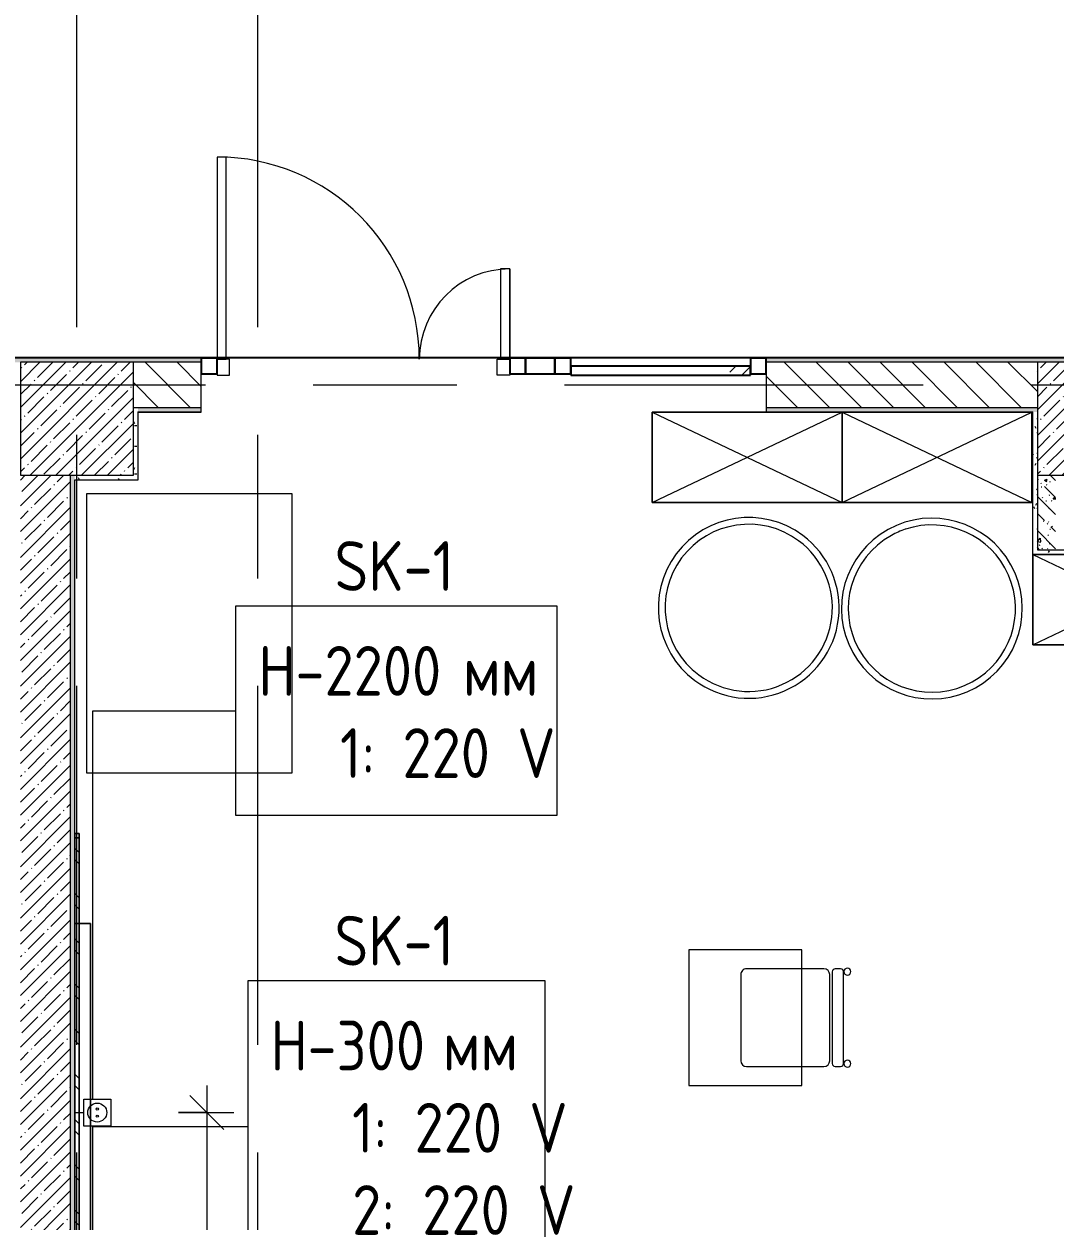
# Model space of a CAD drawing. Header units: millimetres. Extents: x 35881 to 234190, y -8553 to 29063.
# Drawn here: x 47425 to 51988, y 4100 to 9397 of the extents above; entities that cross this region are included whole.
import ezdxf

# ---------------------------------------------------------------- set-up
doc = ezdxf.new("R2010")
doc.units = ezdxf.units.MM
doc.linetypes.add('Осевая', pattern=[3175, 635, -476.25, 1587.5, -476.25])
for name, color, linetype, lineweight in [('A-ANNO-DIMS', 7, 'Continuous', 9), ('A-ANNO-DIMS-100', 7, 'Continuous', 9), ('A-DETL-GENF', 7, 'Continuous', 9), ('A-DOOR', 7, 'Continuous', 9), ('A-GLAZ-CURT', 7, 'Continuous', 9), ('A-GLAZ-CURT-1', 7, 'Continuous', 25), ('A-GLAZ-CWMG', 7, 'Continuous', 9), ('A-GLAZ-CWMG-1', 7, 'Continuous', 25), ('A-WALL', 7, 'Continuous', 9), ('E-ELEC-FIXT-IDEN', 7, 'Continuous', 9), ('I-FURN', 7, 'Continuous', 9), ('I-WALL', 7, 'Continuous', 9), ('S-COLS', 7, 'Continuous', 9), ('Оси-2', 7, 'Осевая', 9), ('Электрические приборы', 7, 'Continuous', 9)]:
    doc.layers.add(name, color=color, linetype=linetype, lineweight=lineweight)
for name, color, linetype, lineweight, true_color in [('A-WALL-1', 7, 'Continuous', 9, 0x3c3c3c), ('A-WALL-FNSH-1', 7, 'Continuous', 9, 0x3c3c3c), ('I-FURN-1', 7, 'Continuous', 9, 0xf0f0f0), ('Оси розеток', 7, 'Continuous', 9, 0xff1e23)]:
    doc.layers.add(name, color=color, linetype=linetype, lineweight=lineweight, true_color=true_color)
doc.styles.add('GOST Common', font='GOST_Common.ttf', dxfattribs={"width": 0.9, "height": 220})
doc.styles.add('ISOCPEUR', font='isocpeur.ttf', dxfattribs={"width": 0.9, "height": 250})
doc.dimstyles.new('ISO-2_5_0_9К_БОЛЬШОЙ', dxfattribs={"dimscale": 304.8, "dimtxt": 248.995294, "dimasz": 0.492126, "dimexe": 0.393701, "dimexo": 0.984252, "dimgap": 0, "dimtad": 1, "dimdec": 0, "dimrnd": 10, "dimzin": 0, "dimdsep": 46, "dimtxsty": 'ISOCPEUR', "dimblk1": 'OBLIQUE', "dimblk2": 'OBLIQUE', "dimsah": 1, "dimcen": 0.09, "dimdle": 0.393701, "dimazin": 0, "dimtfac": 1, "dimtdec": 4, "dimtix": 1, "dimtmove": 0, "dimatfit": 3, "dimfxl": 1, "dimtvp": 1, "dimtolj": 1, "dimtzin": 0, "dimarcsym": 2})
pattern_1 = [(0, (0, 0), (121.92, 30.48), [10.058, -81.382, 10.058, -81.382, -487.68]), (0, (0, 0), (121.92, 30.48), [-182.88, 10.058, -172.822, 10.058, -81.382, -213.36]), (0, (0, 0), (121.92, 30.48), [-457.2, 10.058, -50.902, 10.058, -142.342]), (120, (45.72, 15.24), (-87.356454, 90.345817), [10.058, -81.382, 10.058, -81.382, -487.68]), (120, (45.72, 15.24), (-87.356454, 90.345817), [-182.88, 10.058, -172.822, 10.058, -81.382, -213.36]), (120, (45.72, 15.24), (-87.356454, 90.345817), [-457.2, 10.058, -50.902, 10.058, -142.342]), (240, (60.96, 76.2), (-34.563546, -120.825817), [10.058, -81.382, 10.058, -81.382, -487.68]), (240, (60.96, 76.2), (-34.563546, -120.825817), [-182.88, 10.058, -172.822, 10.058, -81.382, -213.36]), (240, (60.96, 76.2), (-34.563546, -120.825817), [-457.2, 10.058, -50.902, 10.058, -142.342])]

# ---------------------------------------------------------------- blocks, each defined once
blk = doc.blocks.new('BSC_Колонна _Прямоугольная - 500х500-V2-План размещения напольных электротехнических лючков и розеток 1 этажа в осях 12-23')
at = {"layer": 'S-COLS'}
h = blk.add_hatch(dxfattribs=at)
h.set_pattern_fill('FP_4', color=256, style=0, pattern_type=2)
h.set_pattern_definition([(45, (-47660, -7650), (-57.02463, 57.02463), []), (45, (-47602.975, -7650), (-57.02463, 57.02463), [100.806, -20.161, 3.353, -16.808])])
h.paths.add_polyline_path([(-250, -250), (250, -250), (250, 250), (-250, 250), (-250, -122.8)])
for p, q in [((250, 250), (-250, 250)), ((-250, 250), (-250, -250)), ((250, -250), (250, 250)), ((-250, -250), (250, -250))]:
    blk.add_line(p, q, dxfattribs=at)
blk = doc.blocks.new('BSC_Колонна _Прямоугольная - 500х500-V3-План размещения напольных электротехнических лючков и розеток 1 этажа в осях 12-23')
at = {"layer": 'S-COLS'}
h = blk.add_hatch(dxfattribs=at)
h.set_pattern_fill('FP_5', color=256, style=0, pattern_type=2)
h.set_pattern_definition([(45, (-52160, -7650), (-57.02463, 57.02463), []), (45, (-52102.975, -7650), (-57.02463, 57.02463), [100.806, -20.161, 3.353, -16.808])])
h.paths.add_polyline_path([(-250, -250), (250, -250), (250, 250), (-250, 250), (-250, -122.8)])
for p, q in [((250, 250), (-250, 250)), ((-250, 250), (-250, -250)), ((250, -250), (250, 250)), ((-250, -250), (250, -250))]:
    blk.add_line(p, q, dxfattribs=at)
blk = doc.blocks.new('Блок Розеток и Выключателей - Блок Розеток и Выключателей_SK1-V63-План размещения напольных электротехнических лючков и розеток 1 этажа в осях 12-23')
at = {"layer": 'A-DETL-GENF'}
for p, q in [((-60, -40), (60, -40)), ((-60, -160), (-60, -40)), ((60, -40), (60, -160)), ((60, -160), (-60, -160))]:
    blk.add_line(p, q, dxfattribs=at)
for centre, radius in [((0, -100), 42), ((-15.6, -100), 4.8), ((15.6, -100), 4.8)]:
    blk.add_circle(centre, radius, dxfattribs=at)
at = {"layer": 'Оси розеток'}
blk.add_line((0, 0), (0, -40), dxfattribs=at)
blk = doc.blocks.new('Стол базовый прямоугольный - 1_7а-25476368-План размещения напольных электротехнических лючков и розеток 1 этажа в осях 12-23')
at = {"layer": 'I-FURN-1'}
for p, q in [((250, 300), (-250, 300)), ((-250, 300), (-250, -300)), ((250, -300), (250, 300)), ((-250, -300), (250, -300))]:
    blk.add_line(p, q, dxfattribs=at)
blk = doc.blocks.new('ПУФ - 1_53-V119-План размещения напольных электротехнических лючков и розеток 1 этажа в осях 12-23')
at = {"layer": 'I-FURN-1'}
for radius, start, end in [(400, 360, 180), (400, 0, 180), (370, 360, 180), (370, 0, 180), (400, 180, 360), (370, 180, 360), (370, 180, 360), (400, 180, 360)]:
    blk.add_arc((0, 0), radius, start, end, dxfattribs=at)
blk = doc.blocks.new('ПУФ - 1_53-25461890-План размещения напольных электротехнических лючков и розеток 1 этажа в осях 12-23')
at = {"layer": 'I-FURN-1'}
for radius, start, end in [(400, 0, 180), (400, 0, 180), (370, 0, 180), (370, 0, 180), (400, 180, 360), (400, 180, 0), (370, 180, 349.4118), (370, 180, 349.4118), (370, 349.5929, 0), (370, 349.5929, 360)]:
    blk.add_arc((0, 0), radius, start, end, dxfattribs=at)
blk = doc.blocks.new('Стол базовый прямоугольный - 1_290-V149-План размещения напольных электротехнических лючков и розеток 1 этажа в осях 12-23')
at = {"layer": 'I-FURN-1'}
for p, q in [((617.5, 455), (-617.5, 455)), ((-617.5, 455), (-617.5, -455)), ((617.5, -455), (617.5, 455)), ((-617.5, -455), (617.5, -455))]:
    blk.add_line(p, q, dxfattribs=at)
blk = doc.blocks.new('Шкаф параметрический - 1_34-25540996-План размещения напольных электротехнических лючков и розеток 1 этажа в осях 12-23')
at = {"layer": 'I-FURN-1'}
for p, q in [((0, 0), (840, 400)), ((0, 400), (840, 0)), ((840, 400), (0, 400)), ((0, 400), (0, 0)), ((0, 0), (0, 400)), ((0, 400), (840, 400)), ((840, 0), (840, 400)), ((840, 400), (840, 0)), ((0, 0), (840, 0)), ((840, 0), (0, 0))]:
    blk.add_line(p, q, dxfattribs=at)
blk = doc.blocks.new('Стул Breuer - 1_9а-V151-План размещения напольных электротехнических лючков и розеток 1 этажа в осях 12-23')
at = {"layer": 'I-FURN-1'}
for p, q in [((-215.9, 215.9), (-215.9, -29)), ((190.5, 241.3), (-190.5, 241.3)), ((215.9, -29), (215.9, 215.9)), ((-215.9, -29), (-215.9, -127)), ((215.9, -127), (215.9, -29)), ((-190.5, -152.4), (190.5, -152.4)), ((-215.9, -176.2), (-215.9, -200.8)), ((203.2, -163.5), (-203.2, -163.5)), ((215.9, -200.8), (215.9, -176.2)), ((-203.2, -213.5), (203.2, -213.5))]:
    blk.add_line(p, q, dxfattribs=at)
for centre, radius, start, end in [((-190.5, 215.9), 25.4, 90, 180), ((190.5, 215.9), 25.4, 0, 90), ((-190.5, -127), 25.4, 180, 270), ((190.5, -127), 25.4, 270, 360), ((-203.2, -176.2), 12.7, 90, 180), ((-203.2, -200.8), 12.7, 180, 270), ((203.2, -176.2), 12.7, 360, 90), ((203.2, -200.8), 12.7, 270, 360), ((-203.5, -230.6), 15.1, 360, 180), ((-203.5, -230.6), 15.1, 180, 360), ((203.7, -230.6), 15.1, 360, 180), ((203.7, -230.6), 15.1, 180, 360)]:
    blk.add_arc(centre, radius, start, end, dxfattribs=at)
blk = doc.blocks.new('Зеркало обычное - Доска-32858920-План размещения напольных электротехнических лючков и розеток 1 этажа в осях 12-23')
at = {"layer": 'I-FURN'}
h = blk.add_hatch(dxfattribs=at)
h.set_pattern_fill('FP_59', color=256, style=0, pattern_type=2)
h.set_pattern_definition([(45, (50, 50), (-199.9995, 0), [141.421, -141.421]), (45, (100, 50), (-199.9995, 0), [70.711, -212.132]), (45, (50, 100), (-199.9995, 0), [70.711, -212.132])])
h.paths.add_polyline_path([(-2005, 40), (2005, 40), (2005, 60), (-2005, 60)])
at = {"layer": 'I-FURN-1'}
for p, q in [((2025, 60), (-2025, 60)), ((-2025, 60), (-2025, 40)), ((-2025, 40), (-2025, 60)), ((-2025, 60), (-2005, 60)), ((2005, 60), (-2005, 60)), ((-2005, 60), (-2005, 40)), ((-2005, 40), (-2005, 60)), ((-2005, 60), (2005, 60)), ((-2005, 60), (2005, 60)), ((2005, 60), (-2005, 60)), ((-2005, 60), (2005, 60)), ((-2005, 40), (-2005, 60)), ((-2005, 40), (-2005, 60)), ((2005, 40), (2005, 60)), ((2005, 60), (2005, 40)), ((2005, 60), (2025, 60)), ((2005, 60), (2005, 40)), ((2005, 40), (2005, 60)), ((2025, 40), (2025, 60)), ((2025, 60), (2025, 40)), ((-2025, 40), (2025, 40)), ((-2005, 40), (-2025, 40)), ((-2005, 40), (2005, 40)), ((2005, 40), (-2005, 40)), ((2005, 40), (-2005, 40)), ((-2005, 40), (2005, 40)), ((2005, 40), (-2005, 40)), ((2025, 40), (2005, 40))]:
    blk.add_line(p, q, dxfattribs=at)
blk = doc.blocks.new('Прямоугольный импост - 50 x 70 мм-31700031-План размещения напольных электротехнических лючков и розеток 1 этажа в осях 12-23')
at = {"layer": 'A-GLAZ-CWMG-1'}
for p, q in [((-70, 35), (0, 35)), ((-70, -35), (-70, 35)), ((0, 35), (0, -35)), ((0, -35), (-70, -35))]:
    blk.add_line(p, q, dxfattribs=at)
blk = doc.blocks.new('Дверь_Витражная_остекление_ - ДВН_ДАО_Главный вход_1200 в свету-31742133-План размещения напольных электротехнических лючков и розеток 1 этажа в осях 12-23')
at = {"layer": 'A-DETL-GENF'}
for p, q in [((-607.5, 925), (-647.5, 925)), ((-647.5, 925), (-647.5, 35)), ((-607.5, 30), (-607.5, 925)), ((647.5, 430), (607.5, 430)), ((607.5, 430), (607.5, 30)), ((647.5, 35), (647.5, 430)), ((-647.5, 30), (-607.5, 30)), ((-592.5, 30), (-647.5, 30)), ((-592.5, -40), (-592.5, 30)), ((592.5, -40), (592.5, 30)), ((592.5, 30), (647.5, 30)), ((607.5, 30), (647.5, 30)), ((-647.5, -35), (-647.5, -40)), ((-647.5, -40), (-592.5, -40)), ((647.5, -40), (592.5, -40)), ((647.5, -35), (647.5, -40))]:
    blk.add_line(p, q, dxfattribs=at)
at = {"layer": 'A-DOOR'}
for p, q in [((-647.5, 925), (-647.5, 35)), ((647.5, 430), (647.5, 35))]:
    blk.add_line(p, q, dxfattribs=at)
for centre, radius, start, end in [((-647.5, 30), 895, 360, 90), ((647.5, 30), 400, 90, 180)]:
    blk.add_arc(centre, radius, start, end, dxfattribs=at)
blk = doc.blocks.new('Системная панель - Стемалит - 40мм-31720939-План размещения напольных электротехнических лючков и розеток 1 этажа в осях 12-23')
at = {"layer": 'A-GLAZ-CURT-1'}
for p, q in [((65, 35), (-65, 35)), ((-65, 35), (-65, -35)), ((65, -35), (65, 35)), ((-65, -35), (65, -35))]:
    blk.add_line(p, q, dxfattribs=at)
blk = doc.blocks.new('Прямоугольный импост - 50 x 70 мм-31687886-План размещения напольных электротехнических лючков и розеток 1 этажа в осях 12-23')
at = {"layer": 'A-GLAZ-CWMG-1'}
for p, q in [((-35, 35), (35, 35)), ((-35, -35), (-35, 35)), ((35, 35), (35, -35)), ((35, -35), (-35, -35))]:
    blk.add_line(p, q, dxfattribs=at)
blk = doc.blocks.new('Прямоугольный импост - 50 x 70 мм-31701779-План размещения напольных электротехнических лючков и розеток 1 этажа в осях 12-23')
at = {"layer": 'A-GLAZ-CWMG-1'}
for p, q in [((0, 35), (-70, 35)), ((-70, 35), (-70, -35)), ((0, -35), (0, 35)), ((-70, -35), (0, -35))]:
    blk.add_line(p, q, dxfattribs=at)
blk = doc.blocks.new('Системная панель - Стекло - 40мм-V240-План размещения напольных электротехнических лючков и розеток 1 этажа в осях 12-23')
at = {"layer": 'A-GLAZ-CURT'}
h = blk.add_hatch(dxfattribs=at)
h.set_pattern_fill('FP_62', color=256, style=0, pattern_type=2)
h.set_pattern_definition([(45, (-50342.5, -7783), (-282.8427, 282.8427), [200, -600]), (45, (-50542.5, -7883), (-282.8427, 282.8427), [600, -200]), (45, (-50142.5, -7983), (-282.8427, 282.8427), [200, -600])])
h.paths.add_polyline_path([(397.5, -40), (397.5, 0), (-397.5, 0), (-397.5, -40), (-342.4, -40)])
at = {"layer": 'A-GLAZ-CURT-1'}
for p, q in [((397.5, 0), (-397.5, 0)), ((-397.5, 0), (-397.5, -40)), ((397.5, -40), (397.5, 0)), ((-397.5, -40), (397.5, -40))]:
    blk.add_line(p, q, dxfattribs=at)
blk = doc.blocks.new('Прямоугольный импост - 50 x 70 мм-31702100-План размещения напольных электротехнических лючков и розеток 1 этажа в осях 12-23')
at = {"layer": 'A-GLAZ-CWMG-1'}
for p, q in [((-35, 35), (35, 35)), ((-35, -35), (-35, 35)), ((35, 35), (35, -35)), ((35, -35), (-35, -35))]:
    blk.add_line(p, q, dxfattribs=at)
blk = doc.blocks.new('Прямоугольный импост - 50 x 70 мм-31720914-План размещения напольных электротехнических лючков и розеток 1 этажа в осях 12-23')
at = {"layer": 'A-GLAZ-CWMG'}
blk.add_line((41770, 7918), (40975, 7918), dxfattribs=at)
blk = doc.blocks.new('DIMBLOCK36-План размещения напольных электротехнических лючков и розеток 1 этажа в осях 12-23')
at = {"layer": 'A-ANNO-DIMS-100'}
for p, q in [((48234.4, 4700), (48234.4, 1220)), ((48110, 4580), (48354.4, 4580)), ((48234.4, 4580), (48110, 4580)), ((48110, 1220), (48354.4, 1220)), ((48234.4, 1220), (48110, 1220))]:
    blk.add_line(p, q, dxfattribs=at)
at = {"layer": 'A-ANNO-DIMS-100', "lineweight": 20}
for p, q in [((48234.4, 4580), (48159.4, 4655)), ((48234.4, 4580), (48309.4, 4505)), ((48234.4, 1220), (48159.4, 1295)), ((48234.4, 1220), (48309.4, 1145))]:
    blk.add_line(p, q, dxfattribs=at)
at = {"layer": 'A-ANNO-DIMS-100', "color": 0, "insert": (47907.8, 2584), "char_height": 250, "width": 758.478, "attachment_point": 1, "rotation": 90, "line_spacing_factor": 1.149209, "style": 'ISOCPEUR'}
blk.add_mtext('3360', dxfattribs=at)
blk = doc.blocks.new('_Oblique')
at = {"color": 0, "linetype": 'ByBlock', "lineweight": -2}
blk.add_line((-0.5, -0.5), (0.5, 0.5), dxfattribs=at)

msp = doc.modelspace()

# ---------------------------------------------------------------- hatches: boundary and pattern name
at = {"layer": 'I-WALL'}
h = msp.add_hatch(dxfattribs=at)
h.set_pattern_fill('FP_58', color=256, style=0, pattern_type=2)
h.set_pattern_definition(pattern_1)
h.paths.add_polyline_path([(75358.8, 7900), (75460, 7900), (75459, 7920), (73730, 7920), (73730, 7900), (74631.4, 7900)])
h.paths.add_polyline_path([(72280, 7900), (72280, 7920), (71660, 7920), (71660, 7900), (71721.8, 7900)])
h.paths.add_polyline_path([(70710, 7900), (70710, 7920), (69360, 7920), (69360, 7900), (70630.7, 7900)])
h.paths.add_polyline_path([(68260, 7900), (68260, 7920), (66860, 7920), (66860, 7900), (67357.5, 7900)])
h.paths.add_polyline_path([(65910, 7900), (65910, 7920), (60610, 7920), (60610, 7900), (65902.7, 7900)])
h.paths.add_polyline_path([(58110, 7900), (58110, 7920), (50710, 7920), (50710, 7900), (56910, 7900)])
h.paths.add_polyline_path([(48210, 7900), (48210, 7920), (41840, 7920), (41840, 7900), (47910, 7900)])
h.paths.add_polyline_path([(39340, 7900), (39340, 7920), (38760, 7920), (38760, 7900), (39040, 7900)])
h = msp.add_hatch(dxfattribs=at)
h.set_pattern_fill('FP_20', color=256, style=0, pattern_type=2)
h.set_pattern_definition([(135, (0, 0), (-70.71068, -70.71068), [])])
h.paths.add_polyline_path([(51910, 7700), (51910, 7900), (50710, 7900), (50710, 7700)])
h.paths.add_polyline_path([(47910, 7700), (48210, 7700), (48210, 7900), (47910, 7900)])
h = msp.add_hatch(dxfattribs=at)
h.set_pattern_fill('FP_58', color=256, style=0, pattern_type=2)
h.set_pattern_definition(pattern_1)
h.paths.add_polyline_path([(47930, 7400), (47930, 7700), (47910, 7700), (47910, 7400)])
h = msp.add_hatch(dxfattribs=at)
h.set_pattern_fill('FP_58', color=256, style=0, pattern_type=2)
h.set_pattern_definition(pattern_1)
h.paths.add_polyline_path([(51890, 7680), (51910, 7680), (51910, 7700), (50710, 7700), (50710, 7680)])
h.paths.add_polyline_path([(48210, 7680), (48210, 7700), (47930, 7700), (47930, 7680), (47943, 7680)])
h = msp.add_hatch(dxfattribs=at)
h.set_pattern_fill('FP_58', color=256, style=0, pattern_type=2)
h.set_pattern_definition(pattern_1)
h.paths.add_polyline_path([(51910, 7050), (51910, 7680), (51890, 7679), (51890, 7050)])
h = msp.add_hatch(dxfattribs=at)
h.set_pattern_fill('FP_1', color=256, style=0, pattern_type=2)
h.set_pattern_definition([(45, (0, 0), (-57.02463, 57.02463), []), (45, (57.025, 0), (-57.02463, 57.02463), [100.806, -20.161, 3.353, -16.808])])
h.paths.add_polyline_path([(47630, 400), (47630, 7400), (47410, 7400), (47410, 400)])
h = msp.add_hatch(dxfattribs=at)
h.set_pattern_fill('FP_58', color=256, style=0, pattern_type=2)
h.set_pattern_definition(pattern_1)
h.paths.add_polyline_path([(47630, 800), (47650, 800), (47650, 7400), (47630, 7400), (47630, 825)])
h = msp.add_hatch(dxfattribs=at)
h.set_pattern_fill('FP_58', color=256, style=0, pattern_type=2)
h.set_pattern_definition(pattern_1)
h.paths.add_polyline_path([(47910, 7380), (47930, 7380), (47930, 7400), (47650, 7400), (47650, 7380), (47663, 7380)])
h = msp.add_hatch(dxfattribs=at)
h.set_pattern_fill('FP_22', color=256, style=0, pattern_type=2)
h.set_pattern_definition([(135, (0, 0), (-75.43415, -75.43415), [106.68, -17.78, 3.556, -17.78]), (135, (0, 75.39), (-75.43415, -75.43415), []), (50, (0, 0), (127.52922, -11.15758), [13.335, -146.685]), (355, (0, 0), (-24.66966, 133.74002), [10.668, -117.348]), (100.451, (10.63, -0.93), (102.85973, 122.58178), [11.333, -124.663]), (46.184, (0, 35.56), (189.75516, -29.43036), [20.002, -220.027]), (96.636, (15.81, 33.1), (166.1822, 173.1996), [17, -186.995]), (351.184, (0, 35.56), (166.1839, 173.1976), [16.002, -176.022]), (21, (17.78, 26.67), (106.13027, -71.58603), [13.335, -146.685]), (326, (17.78, 26.67), (43.26188, 128.93175), [10.668, -117.348]), (71.451, (26.62, 20.7), (149.39198, 57.34505), [11.333, -124.663]), (37.5, (0, 0), (2.16223, 59.188357), [3.353, -112.573, 3.353, -115.773, -117.792]), (37.5, (0, 0), (2.16223, 59.188357), [-235.052, 3.353, -114.44]), (7.5, (0, 0), (46.77386, 70.12615), [3.353, -64.567, 3.353, -109.906, -44.894]), (7.5, (0, 0), (46.77386, 70.12615), [-181.178, 3.353, -41.542]), (327.5, (-39.65, 0), (94.91367, -4.010093), [3.353, -41.097, 3.353, -135.331, -184.023]), (327.5, (-39.65, 0), (94.91367, -4.010093), [-183.134, 3.353, -180.67]), (317.5, (-57.43, 0), (103.69057, 17.79882), [3.353, -54.432, 3.353, -88.748, -130.683]), (317.5, (-57.43, 0), (103.69057, 17.79882), [-149.885, 3.353, -127.33])])
h.paths.add_polyline_path([(51990, 7070), (51990, 7400), (51910, 7400), (51910, 7070)])
h = msp.add_hatch(dxfattribs=at)
h.set_pattern_fill('FP_58', color=256, style=0, pattern_type=2)
h.set_pattern_definition(pattern_1)
h.paths.add_polyline_path([(53710, 7050), (53710, 7070), (51910, 7070), (51910, 7050), (53537.1, 7050)])

# ---------------------------------------------------------------- linework, layer by layer
at = {"layer": 'A-WALL'}
for p, q in [((47930, 7680), (48210, 7680)), ((47930, 7680), (47930, 7380)), ((47931, 7679), (47930, 7679)), ((51890, 7679), (51889, 7679)), ((51890, 7050), (51890, 7680)), ((47650, 7380), (47930, 7380)), ((47650, 7380), (47650, 7379)), ((47650, 820), (47650, 7379))]:
    msp.add_line(p, q, dxfattribs=at)
at = {"layer": 'A-WALL-1'}
for p, q in [((48210, 7900), (47910, 7900)), ((48210, 7680), (48210, 7920)), ((50710, 7920), (50710, 7680)), ((51910, 7900), (50710, 7900)), ((47910, 7700), (48210, 7700)), ((50710, 7700), (51910, 7700)), ((50710, 7680), (51890, 7680)), ((47630, 7400), (47630, 400)), ((51910, 7400), (51910, 7070)), ((51890, 7050), (53710, 7050)), ((51910, 7070), (53690, 7070))]:
    msp.add_line(p, q, dxfattribs=at)
at = {"layer": 'A-WALL-FNSH-1'}
for p, q in [((65910, 7921), (38761, 7921)), ((39340, 7920), (65910, 7920)), ((47931, 7679), (48210, 7679)), ((47931, 7379), (47931, 7679)), ((48210, 7679), (48210, 7680)), ((50710, 7680), (50710, 7679)), ((50710, 7679), (51889, 7679)), ((51889, 7679), (51889, 7049)), ((47651, 7379), (47931, 7379)), ((47651, 821), (47651, 7379)), ((51889, 7049), (53718, 7049))]:
    msp.add_line(p, q, dxfattribs=at)
at = {"layer": 'E-ELEC-FIXT-IDEN'}
for p, q in [((47730, 6358), (48363.4, 6358)), ((47730, 4640), (47730, 6358)), ((47730, 4518.2), (48417, 4518.7)), ((47730, 1580), (47730, 4518.2))]:
    msp.add_line(p, q, dxfattribs=at)
at = {"layer": 'E-ELEC-FIXT-IDEN', "flags": 128}
for points in [[(48363.4, 6822), (49783.8, 6822), (49783.8, 5894), (48363.4, 5894)], [(48417, 5164.2), (49730.3, 5164.2), (49730.3, 3873.2), (48417, 3873.2)]]:
    msp.add_lwpolyline(points, close=True, dxfattribs=at)
at = {"layer": 'I-FURN-1'}
for p, q in [((47670, 5417), (47650.2, 5417)), ((47650.2, 5417), (47650.2, 1785)), ((47650.2, 1785), (47650.2, 5417)), ((47650.2, 5417), (47670, 5417)), ((47720.2, 5417), (47670, 5417)), ((47670, 5417), (47720.2, 5417)), ((47720.2, 1367), (47720.2, 5417)), ((47720.2, 5417), (47720.2, 1367))]:
    msp.add_line(p, q, dxfattribs=at)
at = {"layer": 'Оси-2'}
for p, q in [((47660, 593.7), (47660, 24898.1)), ((48460, 593.7), (48460, 24898.1)), ((39180.8, 7800), (82200, 7800))]:
    msp.add_line(p, q, dxfattribs=at)

# ---------------------------------------------------------------- block references
at = {"layer": 'A-DOOR'}
msp.add_blockref('Дверь_Витражная_остекление_ - ДВН_ДАО_Главный вход_1200 в свету-31742133-План размещения напольных электротехнических лючков и розеток 1 этажа в осях 12-23', (48927.5, 7883), dxfattribs=at)
at = {"layer": 'A-GLAZ-CURT'}
for name, p in [('Системная панель - Стемалит - 40мм-31720939-План размещения напольных электротехнических лючков и розеток 1 этажа в осях 12-23', (49710, 7883)), ('Системная панель - Стекло - 40мм-V240-План размещения напольных электротехнических лючков и розеток 1 этажа в осях 12-23', (50242.5, 7883))]:
    msp.add_blockref(name, p, dxfattribs=at)
at = {"layer": 'A-GLAZ-CWMG', "rotation": 180}
msp.add_blockref('Прямоугольный импост - 50 x 70 мм-31701779-План размещения напольных электротехнических лючков и розеток 1 этажа в осях 12-23', (48210, 7883), dxfattribs=at)
at = {"layer": 'A-GLAZ-CWMG', "extrusion": (0, 0, -1), "rotation": 180}
for name, p in [('Прямоугольный импост - 50 x 70 мм-31687886-План размещения напольных электротехнических лючков и розеток 1 этажа в осях 12-23', (-49610, 7883)), ('Прямоугольный импост - 50 x 70 мм-31702100-План размещения напольных электротехнических лючков и розеток 1 этажа в осях 12-23', (-49810, 7883)), ('Прямоугольный импост - 50 x 70 мм-31700031-План размещения напольных электротехнических лючков и розеток 1 этажа в осях 12-23', (-50710, 7883))]:
    msp.add_blockref(name, p, dxfattribs=at)
at = {"layer": 'A-GLAZ-CWMG'}
msp.add_blockref('Прямоугольный импост - 50 x 70 мм-31720914-План размещения напольных электротехнических лючков и розеток 1 этажа в осях 12-23', (8870, 0), dxfattribs=at)
at = {"layer": 'I-FURN-1'}
for name, p in [('Шкаф параметрический - 1_34-25540996-План размещения напольных электротехнических лючков и розеток 1 этажа в осях 12-23', (50206.1, 7278.7)), ('Шкаф параметрический - 1_34-25540996-План размещения напольных электротехнических лючков и розеток 1 этажа в осях 12-23', (51046.1, 7278.7)), ('Шкаф параметрический - 1_34-25540996-План размещения напольных электротехнических лючков и розеток 1 этажа в осях 12-23', (51890, 6649.3)), ('Стол базовый прямоугольный - 1_7а-25476368-План размещения напольных электротехнических лючков и розеток 1 этажа в осях 12-23', (50617.8, 5000))]:
    msp.add_blockref(name, p, dxfattribs=at)
for name, p, rotation in [('ПУФ - 1_53-V119-План размещения напольных электротехнических лючков и розеток 1 этажа в осях 12-23', (50632.8, 6813.1), 233.3350386201596), ('Стол базовый прямоугольный - 1_290-V149-План размещения напольных электротехнических лючков и розеток 1 этажа в осях 12-23', (48157.7, 6700.9), 90.00000000000006), ('ПУФ - 1_53-25461890-План размещения напольных электротехнических лючков и розеток 1 этажа в осях 12-23', (51443.1, 6810), 118.9499011641568), ('Зеркало обычное - Доска-32858920-План размещения напольных электротехнических лючков и розеток 1 этажа в осях 12-23', (47710, 3790), 90.00000000000017), ('Стул Breuer - 1_9а-V151-План размещения напольных электротехнических лючков и розеток 1 этажа в осях 12-23', (50838.8, 5000), 89.99999999999959)]:
    msp.add_blockref(name, p, dxfattribs=dict(at, rotation=rotation))
at = {"layer": 'S-COLS'}
for name, p in [('BSC_Колонна _Прямоугольная - 500х500-V2-План размещения напольных электротехнических лючков и розеток 1 этажа в осях 12-23', (47660, 7650)), ('BSC_Колонна _Прямоугольная - 500х500-V3-План размещения напольных электротехнических лючков и розеток 1 этажа в осях 12-23', (52160, 7650))]:
    msp.add_blockref(name, p, dxfattribs=at)
at = {"layer": 'Электрические приборы', "rotation": 89.9999999999999}
msp.add_blockref('Блок Розеток и Выключателей - Блок Розеток и Выключателей_SK1-V63-План размещения напольных электротехнических лючков и розеток 1 этажа в осях 12-23', (47650, 4580), dxfattribs=at)

# ---------------------------------------------------------------- texts
at = {"layer": 'E-ELEC-FIXT-IDEN', "char_height": 220, "attachment_point": 1, "style": 'GOST Common'}
for s, insert, width in [('SK-1', (48800, 7108.4), 656.582), ('H-2200 ', (48463.4, 6644.4), 1096.708), ('мм', (49368.3, 6644.4), 375.19), ('   1: 220 V', (48463.4, 6280.6), 1291.519), ('SK-1', (48800, 5450.6), 656.582), ('H-300 ', (48517, 4986.6), 923.544), ('мм', (49279, 4986.6), 375.19), ('   1: 220 V', (48517, 4622.8), 1291.519), ('   2: 220 V', (48517, 4259), 1342.025)]:
    msp.add_mtext(s, dxfattribs=dict(at, insert=insert, width=width))

# ---------------------------------------------------------------- dimensions: what is measured, and where the dimension line sits
at = {"layer": 'A-ANNO-DIMS'}
dim = msp.add_linear_dim(base=(48234.4, 1220), p1=(47810, 4580), p2=(47810, 1220), angle=90, dimstyle='ISO-2_5_0_9К_БОЛЬШОЙ', override={"dimpost": '<>', "dimfxl": 3360}, dxfattribs=at)
dim.commit()
dim.dimension.update_dxf_attribs({"geometry": 'DIMBLOCK36-План размещения напольных электротехнических лючков и розеток 1 этажа в осях 12-23', "text_midpoint": (48109.4, 2900)})

doc.saveas('drawing.dxf')
